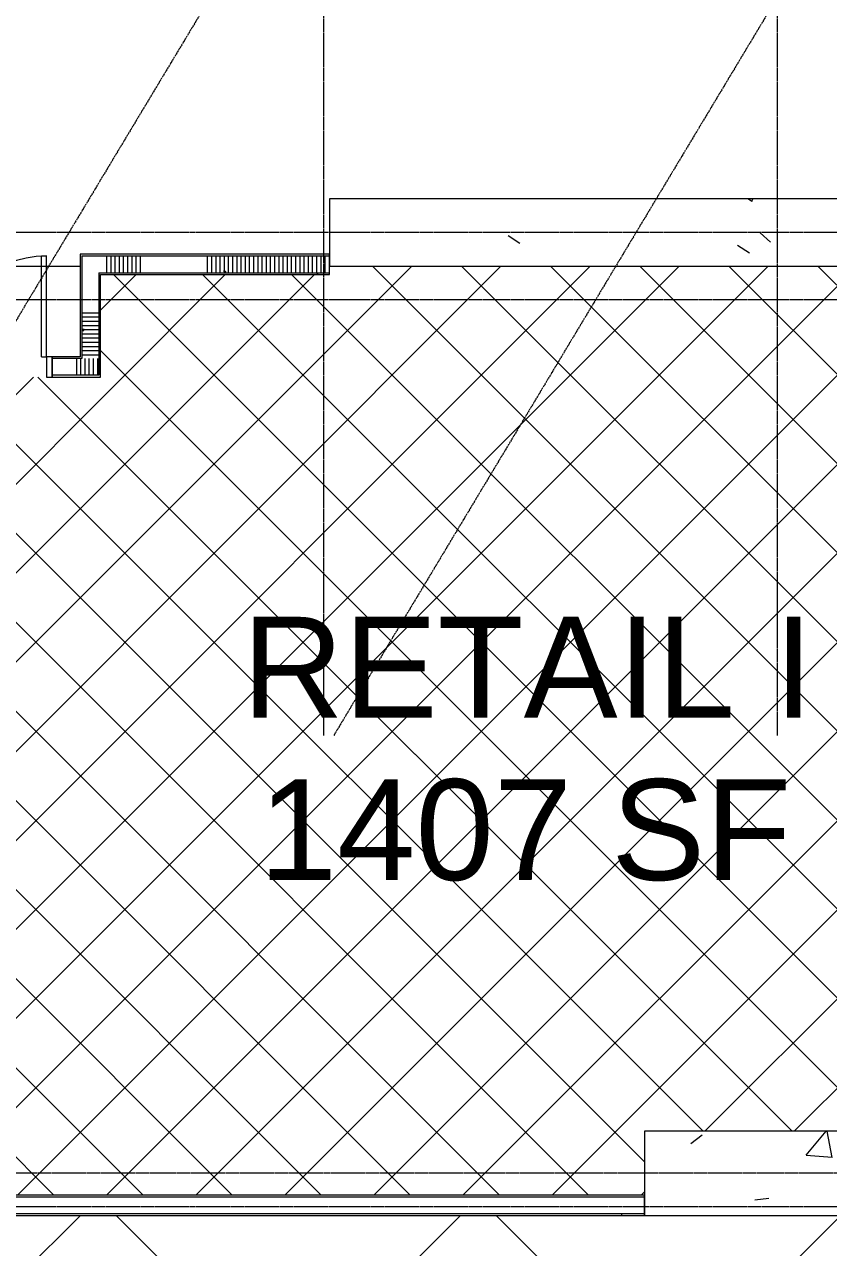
# Model space of a CAD drawing. Header units: inches. Extents: x 3268 to 7018, y 976 to 6708.
# Drawn here: x 4657.6 to 4944.7, y 3172.6 to 3609.5 of the extents above; entities that cross this region are included whole.
import ezdxf

# ---------------------------------------------------------------- set-up
doc = ezdxf.new("R2010")
doc.units = ezdxf.units.IN
doc.header["$MEASUREMENT"] = 0
doc.linetypes.add('Grid Line 1_2_', pattern=[0.875, 0.5, -0.125, 0.125, -0.125])
for name, color, linetype, lineweight in [('A-DETL-GENF', 92, 'Continuous', 9), ('A-DOOR', 31, 'Continuous', 9), ('A-DOOR-FRAM', 31, 'Continuous', 9), ('A-FLOR', 192, 'Continuous', 9), ('A-WALL', 113, 'Continuous', 9), ('A-WALL-PATT', 111, 'Continuous', 15), ('G-ANNO-TEXT', 231, 'Continuous', 9), ('I-WALL', 2, 'Continuous', 9), ('S-COLS', 52, 'Continuous', 9), ('S-GRID', 1, 'Continuous', 9)]:
    doc.layers.add(name, color=color, linetype=linetype, lineweight=lineweight)
doc.styles.add('Arial', font='arial.ttf', dxfattribs={"height": 36})
pattern_1 = [(50, (0, 0), (110.1714, -9.6389), [11.52, -126.72]), (355, (0, 0), (-21.3124, 115.5371), [9.216, -101.376]), (100.451, (9.18, -0.8), (88.86, 105.8975), [9.79, -107.695]), (46.184, (0, 30.72), (163.9282, -25.425), [17.28, -190.08]), (96.636, (13.66, 28.6), (143.563, 149.6257), [14.686, -161.543]), (351.184, (0, 30.72), (143.5647, 149.6237), [13.824, -152.064]), (21, (15.36, 23.04), (91.6851, -61.8426), [11.52, -126.72]), (326, (15.36, 23.04), (37.3733, 111.3835), [9.216, -101.376]), (71.451, (23, 17.89), (129.0588, 49.5399), [9.79, -107.695]), (37.5, (0, 0), (1.8676, 51.13223), [5.069, -95.078, 5.069, -97.843, -101.76]), (37.5, (0, 0), (1.8676, 51.13223), [-203.059, 5.069, -96.691]), (7.5, (0, 0), (40.4072, 60.5815), [5.069, -53.606, 5.069, -92.774, -38.784]), (7.5, (0, 0), (40.4072, 60.5815), [-156.518, 5.069, -33.715]), (327.5, (-34.253, 0), (81.99473, -3.46427), [5.069, -33.331, 5.069, -114.739, -158.976]), (327.5, (-34.253, 0), (81.99473, -3.46427), [-158.208, 5.069, -153.907]), (317.5, (-49.61, 0), (89.577, 15.37635), [5.069, -44.851, 5.069, -74.496, -112.896]), (317.5, (-49.61, 0), (89.577, 15.37635), [-129.485, 5.069, -107.827])]
pattern_2 = [(0, (0, 0), (122.88, 30.72), [5.069, -87.091, 5.069, -87.091, -491.52]), (0, (0, 0), (122.88, 30.72), [-184.32, 5.069, -179.251, 5.069, -87.091, -215.04]), (0, (0, 0), (122.88, 30.72), [-460.8, 5.069, -56.371, 5.069, -148.531]), (120, (46.08, 15.36), (-88.0443, 91.0572), [5.069, -87.091, 5.069, -87.091, -491.52]), (120, (46.08, 15.36), (-88.0443, 91.0572), [-184.32, 5.069, -179.251, 5.069, -87.091, -215.04]), (120, (46.08, 15.36), (-88.0443, 91.0572), [-460.8, 5.069, -56.371, 5.069, -148.531]), (240, (61.44, 76.8), (-34.8357, -121.7772), [5.069, -87.091, 5.069, -87.091, -491.52]), (240, (61.44, 76.8), (-34.8357, -121.7772), [-184.32, 5.069, -179.251, 5.069, -87.091, -215.04]), (240, (61.44, 76.8), (-34.8357, -121.7772), [-460.8, 5.069, -56.371, 5.069, -148.531])]

# ---------------------------------------------------------------- blocks, each defined once
blk = doc.blocks.new('WSP_5 Points - Structure_2022_rvt-1-Overall Retail Plan Opt 2')
at = {"layer": 'A-WALL-PATT', "lineweight": 9}
h = blk.add_hatch(dxfattribs=at)
h.set_pattern_fill('FP_8', style=0, pattern_type=2)
h.set_pattern_definition(pattern_1)
h.paths.add_polyline_path([(5006.21, 3523.15), (5006.21, 3547.15), (4766.5, 3547.15), (4766.5, 3523.15), (4784.62, 3523.15)])
at = {"layer": 'S-COLS'}
h = blk.add_hatch(dxfattribs=at)
h.set_pattern_fill('FP_8', color=256, style=0, pattern_type=2)
h.set_pattern_definition(pattern_1)
h.paths.add_polyline_path([(4900.63, 3184.15), (4951, 3184.15), (4951, 3214.15), (4879, 3214.15), (4879, 3184.15)])
at = {"layer": 'A-WALL', "color": 10, "lineweight": 15}
for p, q in [((5006.21, 3547.15), (4766.5, 3547.15)), ((4766.5, 3547.15), (4766.5, 3523.15)), ((4766.5, 3523.15), (5006.21, 3523.15))]:
    blk.add_line(p, q, dxfattribs=at)
at = {"layer": 'S-COLS', "color": 250, "lineweight": 13}
for p, q in [((4951, 3214.15), (4879, 3214.15)), ((4879, 3214.15), (4879, 3191.4)), ((4879, 3191.4), (4879, 3184.15)), ((4879, 3184.15), (4951, 3184.15))]:
    blk.add_line(p, q, dxfattribs=at)
blk = doc.blocks.new('Single_Flush_HM Door_HM Frame - 36_ x 96_-10918056-Overall Retail Plan Opt 2')
at = {"layer": 'A-DOOR'}
h = blk.add_hatch(dxfattribs=at)
h.set_pattern_fill('FP_215', color=256, style=0, pattern_type=2)
h.set_pattern_definition([(45, (-4647.5, -3487.15), (-38.01406, 38.01406), []), (45, (-4647.5, -3429.55), (-38.01406, 38.01406), [])])
h.paths.add_polyline_path([(-18, -3.625), (-18, 3.625), (-20, 3.625), (-20, -3.625)])
h.paths.add_polyline_path([(20, -3.625), (20, 3.625), (18, 3.625), (18, -3.625)])
for p, q in [((16.25, 39.625), (18, 39.625)), ((16.25, 3.625), (16.25, 39.625)), ((18, 3.625), (18, 39.625)), ((16.25, 3.625), (18, 3.625))]:
    blk.add_line(p, q, dxfattribs=at)
blk.add_arc((18, 3.625), 36, 90, 180, dxfattribs=at)
at = {"layer": 'A-DOOR-FRAM'}
for p, q in [((-18, 3.625), (-20, 3.625)), ((-20, 3.625), (-20, -3.625)), ((-18, -3.625), (-18, 3.625)), ((20, 3.625), (18, 3.625)), ((18, 3.625), (18, -3.625)), ((20, -3.625), (20, 3.625)), ((-20, -3.625), (-18, -3.625)), ((18, -3.625), (20, -3.625))]:
    blk.add_line(p, q, dxfattribs=at)

msp = doc.modelspace()

# ---------------------------------------------------------------- block references
at = {"lineweight": 5}
msp.add_blockref('WSP_5 Points - Structure_2022_rvt-1-Overall Retail Plan Opt 2', (0, 0), dxfattribs=at)

# ---------------------------------------------------------------- next in the draw order: hatches: boundary and pattern name
at = {"layer": 'A-DETL-GENF'}
h = msp.add_hatch(dxfattribs=at)
h.set_pattern_fill('FP_273', style=0, pattern_type=2)
h.set_pattern_definition([(45, (0, 0), (-15.9099, 15.9099), []), (135, (0, 0), (-15.9099, -15.9099), [])])
h.paths.add_polyline_path([(5156.27, 3191.4), (5187.06, 3191.4), (5187.06, 3252.27), (5153, 3252.27), (5153, 3326.77), (5189, 3326.77), (5189, 3523.15), (4766.5, 3523.15), (4766.5, 3520.15), (4684.75, 3520.15), (4684.75, 3483.53), (4610.25, 3483.53), (4610.25, 3520.15), (4554.5, 3520.15), (4554.5, 3191.4), (4879, 3191.4), (4879, 3214.15), (4951, 3214.15), (4951, 3191.4), (5114.97, 3191.4)])
h = msp.add_hatch(dxfattribs=at)
h.set_pattern_fill('FP_277', style=0, pattern_type=2)
h.set_pattern_definition([(45, (0, 0), (-67.8823, 67.8823), []), (135, (0, 0), (-67.8823, -67.8823), [])])
h.paths.add_polyline_path([(5114.97, 2870.77), (5187.06, 2870.77), (5187.06, 3115.4), (5151.06, 3115.4), (5151.06, 3184.15), (4602.5, 3184.15), (4602.5, 3178.15), (4550.13, 3178.15), (4550.13, 2872.15), (4602.5, 2872.15), (4602.5, 2870.77), (4937.5, 2870.77), (4937.5, 2876.15), (4963.5, 2876.15), (4963.5, 2870.77), (5094.33, 2870.77)])
at = {"layer": 'A-WALL-PATT', "lineweight": 9}
h = msp.add_hatch(dxfattribs=at)
h.set_pattern_fill('FP_8', color=256, style=0, pattern_type=2)
h.set_pattern_definition(pattern_1)
h.paths.add_polyline_path([(5006.21, 3523.15), (5006.21, 3547.15), (4766.5, 3547.15), (4766.5, 3523.15), (4784.62, 3523.15)])
h = msp.add_hatch(dxfattribs=at)
h.set_pattern_fill('FP_214', color=256, angle=-180, style=0, pattern_type=2)
h.set_pattern_definition([(4e-13, (4727.9, 5082), (132, 1561.9), [0.51, -131.49]), (4e-13, (4727.9, 5082.1), (132, 1561.9), [0.51, -131.49]), (4e-13, (4727.9, 5082), (132, 1561.9), [0.51, -131.49]), (4e-13, (4727.9, 5082), (132, 1561.9), [0.51, -131.49]), (4e-13, (4728, 5082), (132, 1561.9), [0.51, -131.49]), (4e-13, (4728, 5082.1), (132, 1561.9), [0.51, -131.49]), (4e-13, (4728.1, 5082), (132, 1561.9), [0.51, -131.49]), (90, (4722, 3520.15), (-132, 1561.86), [1561.86, 0]), (90, (4723.5, 3520.15), (-132, 1561.86), [1561.86, 0]), (90, (4725, 3520.15), (-132, 1561.86), [1561.86, 0]), (90, (4726.5, 3520.15), (-132, 1561.86), [1561.86, 0]), (90, (4727.87, 5081.93), (-132, 1561.859), [0.51, -1561.354]), (90, (4727.9, 5081.97), (-132, 1561.859), [0.51, -1561.354]), (90, (4727.98, 5081.93), (-132, 1561.859), [0.51, -1561.354]), (90, (4728, 3520.15), (-132, 1561.86), [1561.86, 0]), (90, (4728.02, 5081.93), (-132, 1561.859), [0.51, -1561.354]), (90, (4728.13, 5081.93), (-132, 1561.859), [0.51, -1561.354]), (90, (4729.5, 3520.15), (-132, 1561.86), [1561.86, 0]), (90, (4731, 3520.15), (-132, 1561.86), [1561.86, 0]), (90, (4732.5, 3520.15), (-132, 1561.86), [1561.86, 0]), (90, (4734, 3520.15), (-132, 1561.86), [1561.86, 0]), (90, (4735.5, 3520.15), (-132, 1561.86), [1561.86, 0]), (90, (4737, 3520.15), (-132, 1561.86), [1561.86, 0]), (90, (4738.5, 3520.15), (-132, 1561.86), [1561.86, 0]), (90, (4740, 3520.15), (-132, 1561.86), [1561.86, 0]), (90, (4741.5, 3520.15), (-132, 1561.86), [1561.86, 0]), (90, (4743, 3520.15), (-132, 1561.86), [1561.86, 0]), (90, (4744.5, 3520.15), (-132, 1561.86), [1561.86, 0]), (90, (4746, 3520.15), (-132, 1561.86), [1561.86, 0]), (90, (4747.5, 3520.15), (-132, 1561.86), [1561.86, 0]), (90, (4749, 3520.15), (-132, 1561.86), [1561.86, 0]), (90, (4750.5, 3520.15), (-132, 1561.86), [1561.86, 0]), (90, (4752, 3520.15), (-132, 1561.86), [1561.86, 0]), (90, (4753.5, 3520.15), (-132, 1561.86), [1561.86, 0]), (90, (4755, 3520.15), (-132, 1561.86), [1561.86, 0]), (90, (4756.5, 3520.15), (-132, 1561.86), [1561.86, 0]), (90, (4758, 3520.15), (-132, 1561.86), [1561.86, 0]), (90, (4759.5, 3520.15), (-132, 1561.86), [1561.86, 0]), (90, (4761, 3520.15), (-132, 1561.86), [1561.86, 0]), (90, (4762.5, 3520.15), (-132, 1561.86), [1561.86, 0]), (90, (4764, 3520.15), (-132, 1561.86), [1561.86, 0]), (90, (4765.5, 3520.15), (-132, 1561.86), [1561.86, 0]), (90, (4767, 3520.15), (-132, 1561.86), [1561.86, 0]), (90, (4768.5, 3520.15), (-132, 1561.86), [1561.86, 0]), (90, (4770, 3520.15), (-132, 1561.86), [1561.86, 0]), (90, (4771.5, 3520.15), (-132, 1561.86), [1561.86, 0]), (90, (4773, 3520.15), (-132, 1561.86), [1561.86, 0]), (90, (4774.5, 3520.15), (-132, 1561.86), [1561.86, 0]), (90, (4776, 3520.15), (-132, 1561.86), [1561.86, 0]), (90, (4777.5, 3520.15), (-132, 1561.86), [1561.86, 0]), (90, (4779, 3520.15), (-132, 1561.86), [1561.86, 0]), (90, (4780.5, 3520.15), (-132, 1561.86), [1561.86, 0]), (90, (4782, 3520.15), (-132, 1561.86), [1561.86, 0]), (90, (4783.5, 3520.15), (-132, 1561.86), [1561.86, 0]), (90, (4785, 3520.15), (-132, 1561.86), [1561.86, 0]), (90, (4786.5, 3520.15), (-132, 1561.86), [1561.86, 0]), (90, (4788, 3520.15), (-132, 1561.86), [1561.86, 0]), (90, (4789.5, 3520.15), (-132, 1561.86), [1561.86, 0]), (90, (4791, 3520.15), (-132, 1561.86), [1561.86, 0]), (90, (4792.5, 3520.15), (-132, 1561.86), [1561.86, 0]), (90, (4794, 3520.15), (-132, 1561.86), [1561.86, 0]), (90, (4818, 3520.15), (-132, 1561.86), [1561.86, 0]), (90, (4819.5, 3520.15), (-132, 1561.86), [1561.86, 0]), (90, (4821, 3520.15), (-132, 1561.86), [1561.86, 0]), (90, (4822.5, 3520.15), (-132, 1561.86), [1561.86, 0]), (90, (4824, 3520.15), (-132, 1561.86), [1561.86, 0]), (90, (4825.5, 3520.15), (-132, 1561.86), [1561.86, 0]), (90, (4827, 3520.15), (-132, 1561.86), [1561.86, 0]), (90, (4828.5, 3520.15), (-132, 1561.86), [1561.86, 0]), (90, (4830, 3520.15), (-132, 1561.86), [1561.86, 0]), (90, (4854, 3520.15), (-132, 1561.86), [1561.86, 0])])
h.paths.add_polyline_path([(4766.5, 3520.77), (4766.5, 3526.77), (4678.13, 3526.77), (4678.13, 3520.77), (4702.03, 3520.77)])
h = msp.add_hatch(dxfattribs=at)
h.set_pattern_fill('FP_218', color=256, angle=-180, style=0, pattern_type=2)
h.set_pattern_definition([(270, (6239.3, 3499.6), (1561.9, -132), [0.51, -131.49]), (270, (6239.4, 3499.6), (1561.9, -132), [0.51, -131.49]), (270, (6239.3, 3499.6), (1561.9, -132), [0.51, -131.49]), (270, (6239.4, 3499.6), (1561.9, -132), [0.51, -131.49]), (270, (6239.3, 3499.4), (1561.9, -132), [0.51, -131.49]), (270, (6239.4, 3499.4), (1561.9, -132), [0.51, -131.49]), (270, (6239.4, 3499.4), (1561.9, -132), [0.51, -131.49]), (0, (4677.5, 3505.46), (1561.86, 132), [1561.86, 0]), (0, (4677.5, 3503.96), (1561.86, 132), [1561.86, 0]), (0, (4677.5, 3502.46), (1561.86, 132), [1561.86, 0]), (0, (4677.5, 3500.96), (1561.86, 132), [1561.86, 0]), (0, (6239.28, 3499.6), (1561.859, 132), [0.51, -1561.354]), (0, (6239.32, 3499.56), (1561.859, 132), [0.51, -1561.354]), (0, (6239.28, 3499.48), (1561.859, 132), [0.51, -1561.354]), (0, (4677.5, 3499.46), (1561.86, 132), [1561.86, 0]), (0, (6239.28, 3499.44), (1561.859, 132), [0.51, -1561.354]), (0, (6239.28, 3499.33), (1561.859, 132), [0.51, -1561.354]), (0, (4677.5, 3497.96), (1561.86, 132), [1561.86, 0]), (0, (4677.5, 3496.46), (1561.86, 132), [1561.86, 0]), (0, (4677.5, 3494.96), (1561.86, 132), [1561.86, 0]), (0, (4677.5, 3493.46), (1561.86, 132), [1561.86, 0]), (0, (4677.5, 3491.96), (1561.86, 132), [1561.86, 0]), (0, (4677.5, 3490.46), (1561.86, 132), [1561.86, 0]), (0, (4677.5, 3488.96), (1561.86, 132), [1561.86, 0]), (0, (4677.5, 3487.46), (1561.86, 132), [1561.86, 0]), (0, (4677.5, 3485.96), (1561.86, 132), [1561.86, 0]), (0, (4677.5, 3484.46), (1561.86, 132), [1561.86, 0]), (0, (4677.5, 3482.96), (1561.86, 132), [1561.86, 0]), (0, (4677.5, 3481.46), (1561.86, 132), [1561.86, 0]), (0, (4677.5, 3479.96), (1561.86, 132), [1561.86, 0]), (0, (4677.5, 3478.46), (1561.86, 132), [1561.86, 0]), (0, (4677.5, 3476.96), (1561.86, 132), [1561.86, 0]), (0, (4677.5, 3475.46), (1561.86, 132), [1561.86, 0]), (0, (4677.5, 3473.96), (1561.86, 132), [1561.86, 0]), (0, (4677.5, 3472.46), (1561.86, 132), [1561.86, 0]), (0, (4677.5, 3470.96), (1561.86, 132), [1561.86, 0]), (0, (4677.5, 3469.46), (1561.86, 132), [1561.86, 0]), (0, (4677.5, 3467.96), (1561.86, 132), [1561.86, 0]), (0, (4677.5, 3466.46), (1561.86, 132), [1561.86, 0]), (0, (4677.5, 3464.96), (1561.86, 132), [1561.86, 0]), (0, (4677.5, 3463.46), (1561.86, 132), [1561.86, 0]), (0, (4677.5, 3461.96), (1561.86, 132), [1561.86, 0]), (0, (4677.5, 3460.46), (1561.86, 132), [1561.86, 0]), (0, (4677.5, 3458.96), (1561.86, 132), [1561.86, 0]), (0, (4677.5, 3457.46), (1561.86, 132), [1561.86, 0]), (0, (4677.5, 3455.96), (1561.86, 132), [1561.86, 0]), (0, (4677.5, 3454.46), (1561.86, 132), [1561.86, 0]), (0, (4677.5, 3452.96), (1561.86, 132), [1561.86, 0]), (0, (4677.5, 3451.46), (1561.86, 132), [1561.86, 0]), (0, (4677.5, 3449.96), (1561.86, 132), [1561.86, 0]), (0, (4677.5, 3448.46), (1561.86, 132), [1561.86, 0]), (0, (4677.5, 3446.96), (1561.86, 132), [1561.86, 0]), (0, (4677.5, 3445.46), (1561.86, 132), [1561.86, 0]), (0, (4677.5, 3443.96), (1561.86, 132), [1561.86, 0]), (0, (4677.5, 3442.46), (1561.86, 132), [1561.86, 0]), (0, (4677.5, 3440.96), (1561.86, 132), [1561.86, 0]), (0, (4677.5, 3439.46), (1561.86, 132), [1561.86, 0]), (0, (4677.5, 3437.96), (1561.86, 132), [1561.86, 0]), (0, (4677.5, 3436.46), (1561.86, 132), [1561.86, 0]), (0, (4677.5, 3434.96), (1561.86, 132), [1561.86, 0]), (0, (4677.5, 3433.46), (1561.86, 132), [1561.86, 0]), (0, (4677.5, 3409.46), (1561.86, 132), [1561.86, 0]), (0, (4677.5, 3407.96), (1561.86, 132), [1561.86, 0]), (0, (4677.5, 3406.46), (1561.86, 132), [1561.86, 0]), (0, (4677.5, 3404.96), (1561.86, 132), [1561.86, 0]), (0, (4677.5, 3403.46), (1561.86, 132), [1561.86, 0]), (0, (4677.5, 3401.96), (1561.86, 132), [1561.86, 0]), (0, (4677.5, 3400.46), (1561.86, 132), [1561.86, 0]), (0, (4677.5, 3398.96), (1561.86, 132), [1561.86, 0]), (0, (4677.5, 3397.46), (1561.86, 132), [1561.86, 0]), (0, (4677.5, 3373.46), (1561.86, 132), [1561.86, 0])])
h.paths.add_polyline_path([(4684.13, 3490.15), (4684.13, 3520.77), (4678.13, 3520.77), (4678.13, 3490.15)])
h = msp.add_hatch(dxfattribs=at)
h.set_pattern_fill('FP_1', color=256, style=0, pattern_type=2)
h.set_pattern_definition(pattern_2)
h.paths.add_polyline_path([(4766.5, 3520.15), (4766.5, 3520.77), (4684.13, 3520.77), (4684.13, 3520.15), (4702.03, 3520.15)])
h = msp.add_hatch(dxfattribs=at)
h.set_pattern_fill('FP_217', color=256, angle=180, style=0, pattern_type=2)
h.set_pattern_definition([(180, (4645.3, 1929), (-132, -1561.9), [0.51, -131.49]), (180, (4645.3, 1928.8), (-132, -1561.9), [0.51, -131.49]), (180, (4645.2, 1929), (-132, -1561.9), [0.51, -131.49]), (180, (4645.2, 1928.9), (-132, -1561.9), [0.51, -131.49]), (180, (4645.1, 1929), (-132, -1561.9), [0.51, -131.49]), (180, (4645.1, 1928.8), (-132, -1561.9), [0.51, -131.49]), (180, (4645, 1928.9), (-132, -1561.9), [0.51, -131.49]), (270, (4651.12, 3490.78), (132, -1561.86), [1561.86, 0]), (270, (4649.62, 3490.78), (132, -1561.86), [1561.86, 0]), (270, (4648.12, 3490.78), (132, -1561.86), [1561.86, 0]), (270, (4646.62, 3490.78), (132, -1561.86), [1561.86, 0]), (270, (4645.26, 1929), (132, -1561.859), [0.51, -1561.354]), (270, (4645.22, 1928.96), (132, -1561.859), [0.51, -1561.354]), (270, (4645.14, 1929), (132, -1561.859), [0.51, -1561.354]), (270, (4645.12, 3490.78), (132, -1561.86), [1561.86, 0]), (270, (4645.1, 1929), (132, -1561.859), [0.51, -1561.354]), (270, (4644.99, 1929), (132, -1561.859), [0.51, -1561.354]), (270, (4643.62, 3490.78), (132, -1561.86), [1561.86, 0]), (270, (4642.12, 3490.78), (132, -1561.86), [1561.86, 0]), (270, (4640.62, 3490.78), (132, -1561.86), [1561.86, 0]), (270, (4639.12, 3490.78), (132, -1561.86), [1561.86, 0]), (270, (4637.62, 3490.78), (132, -1561.86), [1561.86, 0]), (270, (4636.12, 3490.78), (132, -1561.86), [1561.86, 0]), (270, (4634.62, 3490.78), (132, -1561.86), [1561.86, 0]), (270, (4633.12, 3490.78), (132, -1561.86), [1561.86, 0]), (270, (4631.62, 3490.78), (132, -1561.86), [1561.86, 0]), (270, (4630.12, 3490.78), (132, -1561.86), [1561.86, 0]), (270, (4628.62, 3490.78), (132, -1561.86), [1561.86, 0]), (270, (4627.12, 3490.78), (132, -1561.86), [1561.86, 0]), (270, (4625.62, 3490.78), (132, -1561.86), [1561.86, 0]), (270, (4624.12, 3490.78), (132, -1561.86), [1561.86, 0]), (270, (4622.62, 3490.78), (132, -1561.86), [1561.86, 0]), (270, (4621.12, 3490.78), (132, -1561.86), [1561.86, 0]), (270, (4619.62, 3490.78), (132, -1561.86), [1561.86, 0]), (270, (4618.12, 3490.78), (132, -1561.86), [1561.86, 0]), (270, (4616.62, 3490.78), (132, -1561.86), [1561.86, 0]), (270, (4615.12, 3490.78), (132, -1561.86), [1561.86, 0]), (270, (4613.62, 3490.78), (132, -1561.86), [1561.86, 0]), (270, (4612.12, 3490.78), (132, -1561.86), [1561.86, 0]), (270, (4610.62, 3490.78), (132, -1561.86), [1561.86, 0]), (270, (4609.12, 3490.78), (132, -1561.86), [1561.86, 0]), (270, (4607.62, 3490.78), (132, -1561.86), [1561.86, 0]), (270, (4606.12, 3490.78), (132, -1561.86), [1561.86, 0]), (270, (4604.62, 3490.78), (132, -1561.86), [1561.86, 0]), (270, (4603.12, 3490.78), (132, -1561.86), [1561.86, 0]), (270, (4601.62, 3490.78), (132, -1561.86), [1561.86, 0]), (270, (4600.12, 3490.78), (132, -1561.86), [1561.86, 0]), (270, (4598.62, 3490.78), (132, -1561.86), [1561.86, 0]), (270, (4597.12, 3490.78), (132, -1561.86), [1561.86, 0]), (270, (4595.62, 3490.78), (132, -1561.86), [1561.86, 0]), (270, (4594.12, 3490.78), (132, -1561.86), [1561.86, 0]), (270, (4592.62, 3490.78), (132, -1561.86), [1561.86, 0]), (270, (4591.12, 3490.78), (132, -1561.86), [1561.86, 0]), (270, (4589.62, 3490.78), (132, -1561.86), [1561.86, 0]), (270, (4588.12, 3490.78), (132, -1561.86), [1561.86, 0]), (270, (4586.62, 3490.78), (132, -1561.86), [1561.86, 0]), (270, (4585.12, 3490.78), (132, -1561.86), [1561.86, 0]), (270, (4583.62, 3490.78), (132, -1561.86), [1561.86, 0]), (270, (4582.12, 3490.78), (132, -1561.86), [1561.86, 0]), (270, (4580.62, 3490.78), (132, -1561.86), [1561.86, 0]), (270, (4579.12, 3490.78), (132, -1561.86), [1561.86, 0]), (270, (4555.12, 3490.78), (132, -1561.86), [1561.86, 0]), (270, (4553.62, 3490.78), (132, -1561.86), [1561.86, 0]), (270, (4552.12, 3490.78), (132, -1561.86), [1561.86, 0]), (270, (4550.62, 3490.78), (132, -1561.86), [1561.86, 0]), (270, (4549.12, 3490.78), (132, -1561.86), [1561.86, 0]), (270, (4547.62, 3490.78), (132, -1561.86), [1561.86, 0]), (270, (4546.12, 3490.78), (132, -1561.86), [1561.86, 0]), (270, (4544.62, 3490.78), (132, -1561.86), [1561.86, 0]), (270, (4543.12, 3490.78), (132, -1561.86), [1561.86, 0]), (270, (4519.12, 3490.78), (132, -1561.86), [1561.86, 0])])
h.paths.add_polyline_path([(4684.13, 3484.15), (4684.13, 3490.15), (4667.5, 3490.15), (4667.5, 3484.15)])
h.paths.add_polyline_path([(4617.5, 3484.15), (4627.5, 3484.15), (4627.5, 3490.15), (4616.88, 3490.15), (4616.88, 3484.15)])
h = msp.add_hatch(dxfattribs=at)
h.set_pattern_fill('FP_1', color=256, style=0, pattern_type=2)
h.set_pattern_definition(pattern_2)
h.paths.add_polyline_path([(4784.62, 3184.15), (4879, 3184.15), (4879, 3184.77), (4602.5, 3184.77), (4602.5, 3184.15), (4619.45, 3184.15)])

# ---------------------------------------------------------------- next in the draw order: linework, layer by layer
at = {"layer": 'A-FLOR', "color": 7}
msp.add_line((4617.5, 3523.15), (4677.5, 3523.15), dxfattribs=at)
at = {"layer": 'A-WALL', "lineweight": 15}
for p, q in [((5006.21, 3547.15), (4766.5, 3547.15)), ((4766.5, 3547.15), (4766.5, 3527.4)), ((4766.5, 3523.15), (5006.21, 3523.15))]:
    msp.add_line(p, q, dxfattribs=at)
at = {"layer": 'A-WALL'}
for p, q in [((4678.13, 3526.77), (4766.5, 3526.77)), ((4678.13, 3526.77), (4678.13, 3490.15)), ((4684.13, 3520.77), (4766.5, 3520.77)), ((4684.13, 3520.77), (4684.13, 3484.15)), ((4678.13, 3490.15), (4667.5, 3490.15)), ((4684.13, 3484.15), (4667.5, 3484.15)), ((4602.5, 3190.77), (4879, 3190.77)), ((4602.5, 3184.77), (4879, 3184.77))]:
    msp.add_line(p, q, dxfattribs=at)
at = {"layer": 'I-WALL', "lineweight": 15}
for p, q in [((4766.5, 3527.4), (4677.5, 3527.4)), ((4677.5, 3527.4), (4677.5, 3490.78)), ((4766.5, 3520.15), (4766.5, 3527.4)), ((4684.75, 3520.15), (4766.5, 3520.15)), ((4684.75, 3483.53), (4684.75, 3520.15)), ((4677.5, 3490.78), (4667.5, 3490.78)), ((4667.5, 3490.78), (4667.5, 3483.53)), ((4667.5, 3483.53), (4684.75, 3483.53)), ((4879, 3191.4), (4602.5, 3191.4)), ((4879, 3184.15), (4879, 3191.4)), ((4602.5, 3184.15), (4879, 3184.15))]:
    msp.add_line(p, q, dxfattribs=at)
at = {"layer": 'S-GRID', "linetype": 'Grid Line 1_2_'}
for p, q in [((4764.5, 3355.52), (4764.5, 6288.95)), ((4926.5, 3355.52), (4926.5, 6288.95)), ((6135.17, 5967.8), (4619.28, 3444.92)), ((6291.51, 5890.96), (4768.06, 3355.52)), ((6493.24, 3535.15), (3967.41, 3535.15)), ((6493.24, 3511.15), (3967.41, 3511.15)), ((6788.08, 3199.15), (3735.34, 3199.15)), ((6493.24, 3187.15), (3735.34, 3187.15))]:
    msp.add_line(p, q, dxfattribs=at)

# ---------------------------------------------------------------- next in the draw order: block references
at = {"layer": 'A-DOOR'}
msp.add_blockref('Single_Flush_HM Door_HM Frame - 36_ x 96_-10918056-Overall Retail Plan Opt 2', (4647.5, 3487.15), dxfattribs=at)

# ---------------------------------------------------------------- next in the draw order: texts
at = {"layer": 'G-ANNO-TEXT', "color": 7, "lineweight": 20, "char_height": 36, "attachment_point": 1, "style": 'Arial'}
for s, insert, width in [('RETAIL I', (4735.31, 3397.91), 247.248), ('1407 SF', (4741.31, 3339.91), 231.492)]:
    msp.add_mtext(s, dxfattribs=dict(at, insert=insert, width=width))

doc.saveas('drawing.dxf')
